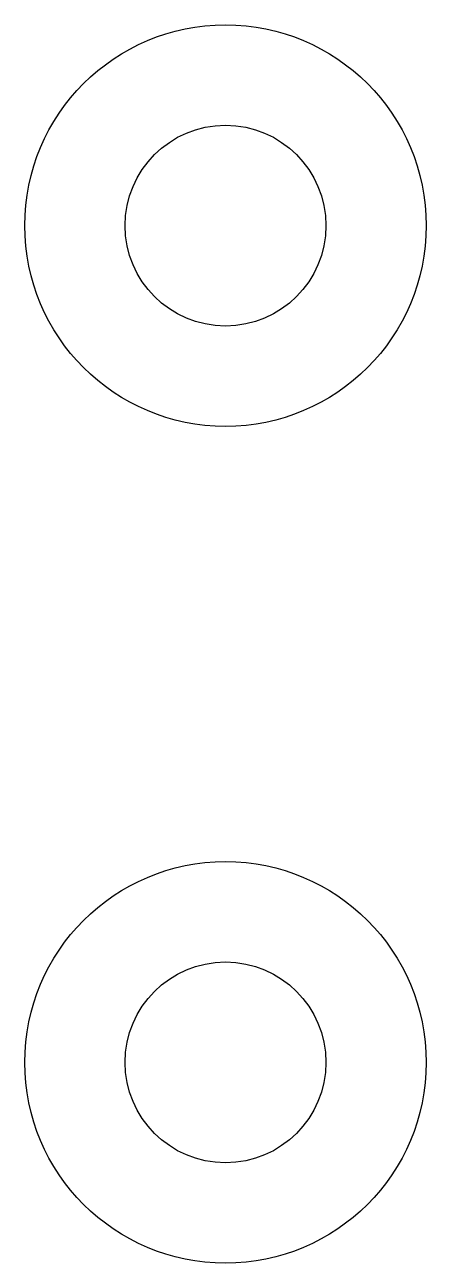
# Model space of a CAD drawing. Extents: x -14 to 27.9, y 0 to 17.8.
# Drawn here: x -2.21 to -1.6, y 6.045 to 7.925 of the extents above; entities that cross this region are included whole.
import ezdxf

# ---------------------------------------------------------------- set-up
doc = ezdxf.new("R2010")
doc.units = 0
doc.header["$MEASUREMENT"] = 0
doc.layers.add('Feature', color=7, linetype='CONTINUOUS')

msp = doc.modelspace()

# ---------------------------------------------------------------- linework, layer by layer
at = {"layer": 'Feature'}
for p, q in [((-1.7526, 7.62, -1.96192), (-1.7526, 7.62)), ((-1.7526, 7.62, -1.96192), (-1.7526, 7.62)), ((-1.7526, 6.35, -1.96192), (-1.7526, 6.35)), ((-1.7526, 6.35, -1.96192), (-1.7526, 6.35))]:
    msp.add_line(p, q, dxfattribs=at)
for centre, radius in [((-1.905, 7.62), 0.3048), ((-1.905, 7.62), 0.1524), ((-1.905, 7.62), 0.1524), ((-1.905, 7.62), 0.1524), ((-1.905, 7.62), 0.1524), ((-1.905, 6.35), 0.3048), ((-1.905, 6.35), 0.1524), ((-1.905, 6.35), 0.1524), ((-1.905, 6.35), 0.1524), ((-1.905, 6.35), 0.1524)]:
    msp.add_circle(centre, radius, dxfattribs=at)

doc.saveas('drawing.dxf')
